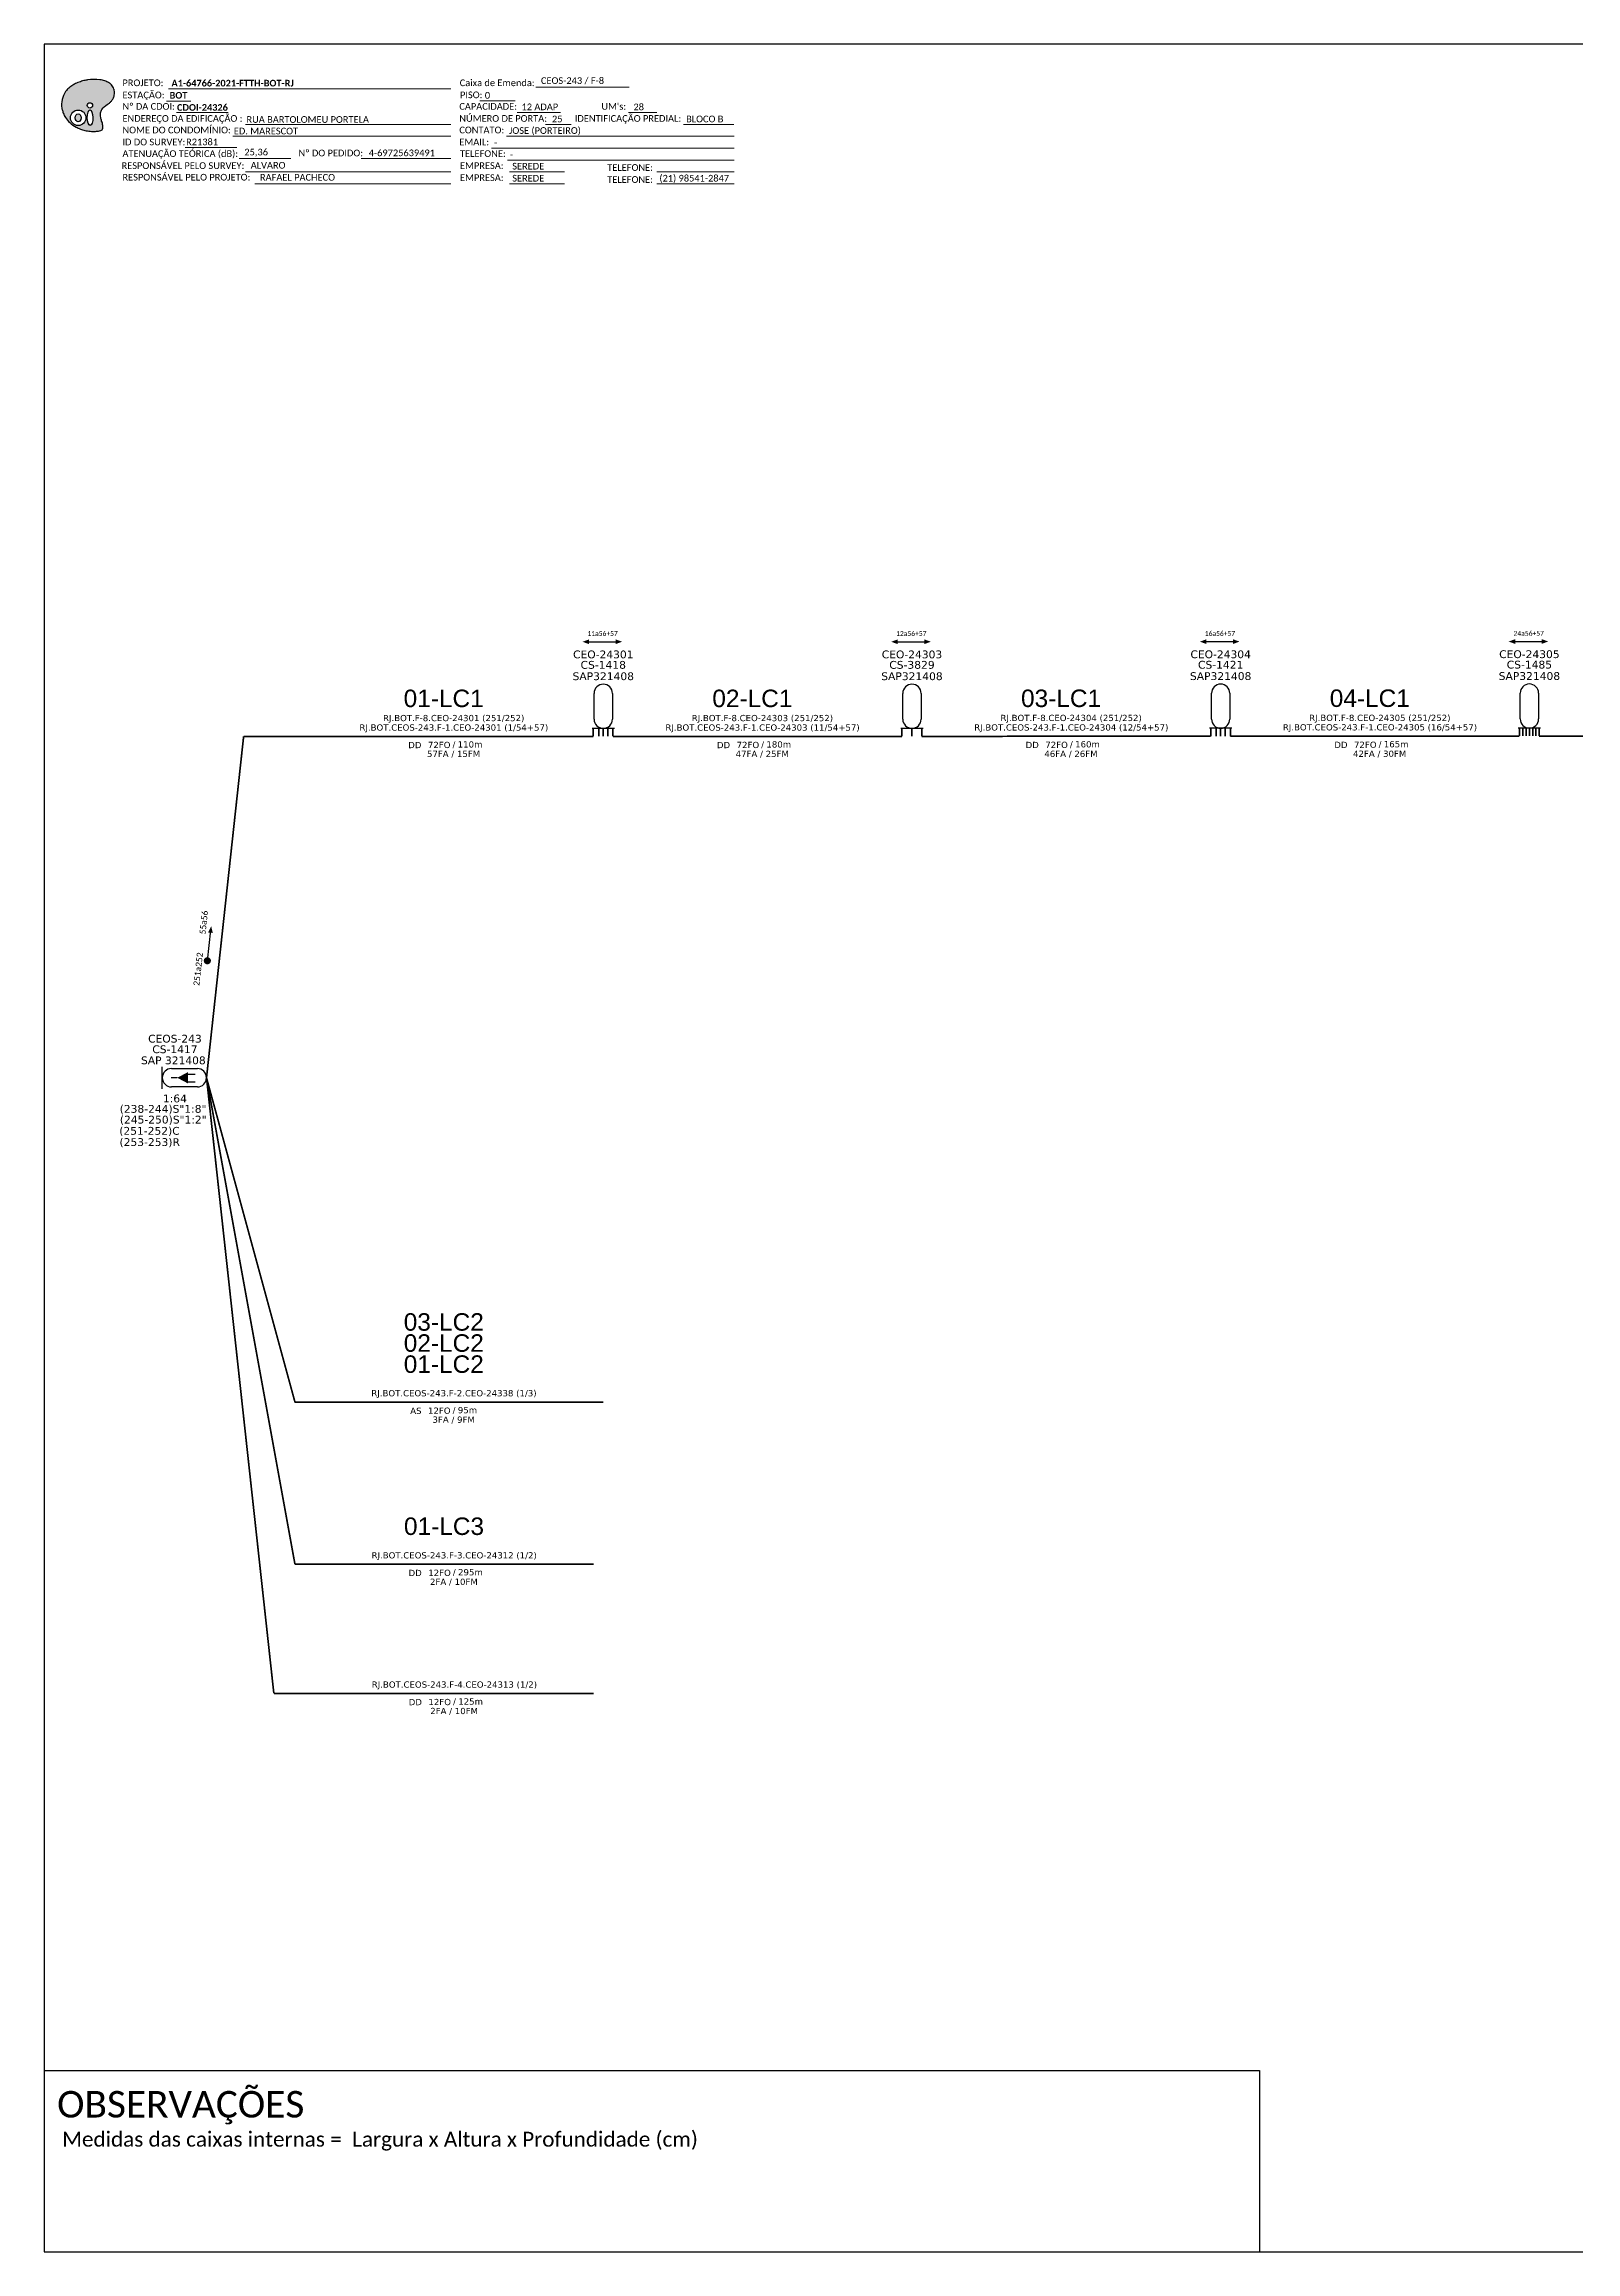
# Model space of a CAD drawing. Header units: millimetres. Extents: x 13779 to 15535, y -3498 to -2904.
# Drawn here: x 14696 to 15108, y -3498 to -2904 of the extents above; entities that cross this region are included whole.
import ezdxf
from ezdxf.enums import TextEntityAlignment as Align

# ---------------------------------------------------------------- set-up
doc = ezdxf.new("R2010")
doc.units = ezdxf.units.MM
doc.header["$MEASUREMENT"] = 0
doc.linetypes.add('ARILSUPP', pattern=[2.98, 1.42, -0.71, 0.14, -0.71])
for name, color, linetype in [('20.4-CEOS', 1, 'Continuous'), ('CAP a instalar', 1, 'Continuous'), ('LC1', 3, 'Continuous'), ('SETA', 7, 'Continuous'), ('UNIFILAR', 7, 'Continuous')]:
    doc.layers.add(name, color=color, linetype=linetype)
doc.layers.add('40.1-ETIQUETAS', color=1, linetype='Continuous', lineweight=20)
doc.styles.add('ARIAL', font='arial.ttf')
doc.styles.add('siredit', font='verdana.ttf')
doc.styles.add('WMF-Calibri0', font='calibri.ttf')
doc.styles.add('WMF-Calibri1', font='calibrib.ttf')
doc.linetypes.add('FENCELINE1', pattern='A,0.25,-0.1,[133,ltypeshp.shx,S=0.1,R=0,X=-0.1,Y=0],-0.1,1', length=1.45)

# ---------------------------------------------------------------- blocks, each defined once
blk = doc.blocks.new('CEOS_RP_CT_DRT')
at = {"layer": '20.4-CEOS', "color": 0}
for p, q in [((-4.54, 1.19), (-1.19, 1.19)), ((-1.19, -1.19), (-4.54, -1.19))]:
    blk.add_line(p, q, dxfattribs=at)
for points in [[(-5.73, -1.43), (-5.73, 1.44)], [(-3.79, 0), (-4.59, 0)], [(-2.47, 0.48), (-1.45, 0.48)], [(-2.47, -0.52), (-1.45, -0.52)]]:
    blk.add_lwpolyline(points, dxfattribs=at)
blk.add_lwpolyline([(-3.79, 0, 0, 1.47, 0), (-2.41, 0, 1.47, 1.47, 0)], format="xyseb", dxfattribs=at)
for centre, start, end in [((-4.54, 0), 90, 270), ((-1.19, 0), 270, 90)]:
    blk.add_arc(centre, 1.19, start, end, dxfattribs=at)
at = {"layer": '20.4-CEOS', "color": 7, "style": 'siredit'}
for tag, p in [('Nº_DA_CEOS', (-2.86, 5.6)), ('LOCAL', (-2.86, 4.24)), ('SAP', (-2.86, 2.78)), ('RACIO_SPLITAGEM', (-2.86, -1.88)), ('FIBRAS_SPLITTER', (-2.86, -3.58)), ('FIBRAS_TOP_C', (-2.86, -5.08)), ('RESERVA_FINAIS', (-2.86, -6.39))]:
    blk.add_attdef(tag, text='', height=1.01, dxfattribs=at).set_placement(p, align=Align.TOP_CENTER)
blk = doc.blocks.new('ETIQUETA_RS5F')
at = {"layer": '40.1-ETIQUETAS', "color": 0, "style": 'siredit'}
blk.add_text('/', height=1.5, dxfattribs=at).set_placement((1.55, -1.95), align=Align.MIDDLE_RIGHT)
for tag, p in [('ETIQUETA_R_SECUNDARIA', (1.18, 2.1)), ('ETIQUETA_R_PRIMARIA', (1.18, 4.1)), ('F_ATIVAS/F_MORTAS', (1.11, -4.24))]:
    blk.add_attdef(tag, text='', height=1.5, dxfattribs=at).set_placement(p, align=Align.MIDDLE_CENTER)
for tag, p in [('TIPO_CABO', (-6.62, -2.12)), ('CAP_CABO', (0.37, -2.09))]:
    blk.add_attdef(tag, text='', height=1.5, dxfattribs=at).set_placement(p, align=Align.MIDDLE_RIGHT)
blk.add_attdef('METROS', text='', height=1.5, dxfattribs=at).set_placement((2.11, -1.95), align=Align.MIDDLE_LEFT)
for tag, p in [('FUSÃO_1', (0.82, -8.39)), ('FUSÃO_2', (0.82, -10.6)), ('FUSÃO_3', (0.82, -12.93)), ('FUSÃO_4', (0.82, -15.14)), ('FUSÃO_5', (0.82, -17.16))]:
    blk.add_attdef(tag, text='', height=1.5, dxfattribs=at).set_placement(p, align=Align.CENTER)
blk = doc.blocks.new('SAN')
at = {"layer": 'SETA'}
blk.add_lwpolyline([(-2.58, 0), (6.02, 0)], dxfattribs=at)
for points in [[(-2.1, -0.66), (-3.93, 0), (-2.1, 0.67)], [(5.33, 0.68), (7.16, 0.01), (5.33, -0.65)]]:
    blk.add_solid(points, dxfattribs=at)
blk = doc.blocks.new('OI')
h = blk.add_hatch(color=40)
edge = h.paths.add_edge_path()
edge.add_spline(control_points=[(4.35, -0.67), (3.92, -0.99), (3.26, -1.5), (2.81, -2.59), (2.9, -3.5), (3.06, -4.27), (3.31, -4.85), (3.37, -5.39), (3.4, -5.88), (3.2, -6.4), (2.54, -6.61), (1.65, -6.63), (0.55, -6.67), (-0.56, -6.42), (-1.61, -6.14), (-2.77, -5.61), (-3.92, -4.77), (-4.89, -3.7), (-5.34, -2.65), (-5.6, -1.94), (-5.85, -0.96), (-5.71, 0.47), (-5.1, 2.02), (-4.14, 3.02), (-3.3, 3.61), (-2.37, 4.16), (-1.36, 4.44), (-0.56, 4.7), (0.79, 4.85), (2.24, 4.97), (3.79, 4.57), (4.67, 4.21), (5.44, 3.65), (5.76, 2.99), (6.03, 2.21), (6.01, 1.46), (5.72, 0.64), (5.31, 0.08), (4.88, -0.38), (4.51, -0.55), (4.35, -0.67)], knot_values=[0, 0, 0, 0, 1.60434, 2.417191, 3.427595, 4.282808, 4.776746, 5.304182, 5.888771, 6.258406, 6.858137, 7.79129, 8.986195, 10.124242, 11.187857, 12.242908, 13.953784, 15.414161, 16.515391, 17.349188, 17.675853, 19.552021, 21.515531, 22.568638, 23.63245, 24.621084, 25.782718, 26.745347, 27.142653, 29.870543, 31.004649, 31.921532, 32.709589, 33.801391, 34.042471, 35.192333, 35.971461, 36.628871, 37.254359, 37.836911, 37.836911, 37.836911, 37.836911], degree=3, periodic=0)
h.paths.add_polyline_path([(1.13, -0.87, -1), (-0.04, -0.87, -1)], flags=16)
edge = h.paths.add_edge_path(flags=16)
edge.add_ellipse((0.56, -3.59), major_axis=(-0.02, 1.71), ratio=0.361305, start_angle=0, end_angle=360)
h.paths.add_polyline_path([(-0.36, -3.62, -1), (-3.8, -3.62, -1)], flags=16)
edge = h.paths.add_edge_path(flags=0)
edge.add_ellipse((-2.08, -3.62), major_axis=(0, 0.885), ratio=0.758294, start_angle=0, end_angle=360)
at = {"color": 40}
for centre, radius in [((-2.08, -3.62), 1.72), ((0.54, -0.87), 0.587)]:
    blk.add_circle(centre, radius, dxfattribs=at)
blk.add_ellipse((-2.08, -3.62), major_axis=(0, 0.885), ratio=0.758294, start_param=-3.14159265358979, end_param=3.14159265358979, dxfattribs=at)
blk.add_ellipse((0.56, -3.59), major_axis=(-0.02, 1.71), ratio=0.361305, dxfattribs=at)
at = {"color": 40, "start_tangent": (-0.800898, -0.598801), "end_tangent": (-0.800898, -0.598801)}
blk.add_spline([(4.35, -0.67), (3.2, -1.78), (2.9, -2.54), (2.92, -3.55), (3.12, -4.38), (3.28, -4.85), (3.37, -5.37), (3.35, -5.95), (3.2, -6.29), (2.66, -6.55), (1.73, -6.63), (0.54, -6.62), (-0.58, -6.41), (-1.6, -6.11), (-2.56, -5.67), (-3.95, -4.67), (-4.89, -3.56), (-5.37, -2.56), (-5.64, -1.78), (-5.72, -1.46), (-5.63, 0.42), (-4.84, 2.22), (-4.13, 2.99), (-3.27, 3.62), (-2.4, 4.09), (-1.3, 4.47), (-0.37, 4.72), (0.02, 4.77), (2.75, 4.8), (3.85, 4.53), (4.69, 4.16), (5.31, 3.68), (5.85, 2.73), (5.93, 2.5), (5.94, 1.35), (5.67, 0.62), (5.29, 0.08), (4.84, -0.36), (4.35, -0.67)], degree=3, dxfattribs=at)
blk = doc.blocks.new('CARIMBO')
at = {"color": 7, "lineweight": 0}
for points in [[(35.66, -16.79), (111.64, -16.79)], [(134.48, -16.3), (159.61, -16.3)], [(35.15, -20.06), (41.7, -20.06)], [(37.81, -23.14), (51.75, -23.14)], [(119.43, -20.02), (128.92, -20.02)], [(129.48, -23.14), (141.1, -23.14)], [(159.42, -23.14), (167.09, -23.14)], [(52.97, -29.48), (111.64, -29.48)], [(56.38, -26.37), (111.64, -26.37)], [(126.6, -29.48), (187.83, -29.48)], [(137.07, -26.37), (144.01, -26.37)], [(174.24, -26.37), (187.8, -26.37)], [(40.13, -32.55), (54.07, -32.55)], [(54.67, -35.52), (68.61, -35.52)], [(122.56, -32.72), (187.83, -32.72)], [(56.38, -39.07), (111.64, -39.07)], [(126.84, -35.96), (187.83, -35.96)], [(127.45, -39.07), (142.25, -39.07)], [(167.06, -39.07), (187.83, -39.07)], [(58.87, -42.31), (111.64, -42.31)], [(127.45, -42.31), (142.25, -42.31)], [(167.06, -42.31), (187.83, -42.31)]]:
    blk.add_lwpolyline(points, dxfattribs=at)
at = {"color": 7, "xscale": 1.213923925163967, "yscale": 1.213923925163967, "zscale": 1.213923925163967, "rotation": 0.1532896023949059}
blk.add_blockref('OI', (13.86, -20.16), dxfattribs=at)
at = {"color": 7, "lineweight": 0, "style": 'WMF-Calibri0'}
for s, height, p in [('PROJETO:', 1.793, (23.26, -16.04)), ('ESTAÇÃO:', 1.793, (23.26, -19.32)), ('Caixa de Emenda:', 1.7927, (114.02, -16.04)), ('PISO:', 1.793, (114.09, -19.28)), ('ENDEREÇO DA EDIFICAÇÃO :', 1.7927, (23.26, -25.63)), ('Nº DA CDOI:', 1.7927, (23.26, -22.39)), ('CAPACIDADE:', 1.7927, (113.91, -22.39)), ('NÚMERO DE PORTA:', 1.7927, (113.91, -25.63)), ('IDENTIFICAÇÃO PREDIAL:', 1.7927, (144.99, -25.63)), ("UM's:", 1.793, (152.15, -22.39)), ('NOME DO CONDOMÍNIO:', 1.7927, (23.26, -28.74)), ('CONTATO:', 1.793, (113.91, -28.74)), ('ATENUAÇÃO TEÓRICA (dB):', 1.7927, (23.26, -35.09)), ('ID DO SURVEY:', 1.7927, (23.26, -31.97)), ('EMAIL:', 1.793, (113.91, -31.97)), ('TELEFONE:', 1.793, (114.09, -35.09)), ('RESPONSÁVEL PELO SURVEY:', 1.7927, (23.02, -38.32)), ('RESPONSÁVEL PELO PROJETO:', 1.7927, (23.26, -41.44)), ('EMPRESA:', 1.793, (114.09, -38.32)), ('EMPRESA:', 1.793, (114.09, -41.56)), ('TELEFONE:', 1.793, (153.7, -38.83)), ('TELEFONE:', 1.793, (153.7, -42.06))]:
    blk.add_text(s, height=height, dxfattribs=at).set_placement(p)
at = {"color": 7, "lineweight": 0, "flags": 8}
for tag, p, style in [('EST', (35.94, -19.41), 'WMF-Calibri1'), ('PROJ', (36.46, -16.13), 'WMF-Calibri1'), ('PISO_PTR', (120.78, -19.42), 'WMF-Calibri0'), ('CEOS-XX', (135.87, -15.46), 'WMF-Calibri0'), ('CAPAC.', (130.66, -22.52), 'WMF-Calibri0'), ("UC'S", (160.78, -22.54), 'WMF-Calibri0'), ('NOME_DO_COND.', (53.23, -29.02), 'WMF-Calibri0'), ('LOGRADOURO', (56.65, -25.91), 'WMF-Calibri0'), ('NOME_DO_CONTATO', (127.3, -28.89), 'WMF-Calibri0'), ('N°', (138.85, -25.77), 'WMF-Calibri0'), ('N°PREDIO', (174.94, -25.77), 'WMF-Calibri0'), ('_ID_', (40.39, -31.94), 'WMF-Calibri0'), ('O_POTEN', (56.06, -34.68), 'WMF-Calibri0'), ('EMAIL', (123.26, -32.12), 'WMF-Calibri0'), ('TELEFONE', (127.55, -35.36), 'WMF-Calibri0'), ('RES_SURVEY', (57.78, -38.23), 'WMF-Calibri0'), ('RES_PROJ', (60.27, -41.47), 'WMF-Calibri0'), ('EMP_RESP_SURVEY', (128.16, -38.47), 'WMF-Calibri0'), ('EMP_RESP_PROJ', (128.16, -41.71), 'WMF-Calibri0'), ('CONT_RESP_SURVEY', (167.76, -38.47), 'WMF-Calibri0'), ('CONT_RESP_PROJ', (167.76, -41.71), 'WMF-Calibri0')]:
    blk.add_attdef(tag, p, '', height=1.79, dxfattribs=dict(at, style=style))
at = {"color": 7, "lineweight": 0, "style": 'WMF-Calibri1', "flags": 8}
blk.add_attdef("N° CDO'S", text='', height=1.79, dxfattribs=at).set_placement((44.78, -22.68), align=Align.CENTER)

msp = doc.modelspace()

# ---------------------------------------------------------------- linework, layer by layer
msp.add_lwpolyline([(14696.01, -3497.96), (15534.57, -3497.96), (15534.57, -2903.96), (14696.01, -2903.96), (14696.01, -3497.96)])
at = {"color": 7, "lineweight": 0}
msp.add_lwpolyline([(14781.31, -2934.72), (14805.46, -2934.72)], dxfattribs=at)
at = {"color": 0, "const_width": 0.96}
msp.add_lwpolyline([(14739.87, -3151.06, 1), (14739.98, -3150.11, 1)], format="xyb", close=True, dxfattribs=at)
at = {"color": 7}
for points in [[(14696.08, -3449.2), (15023.04, -3449.2)], [(15023.04, -3449.2), (15023.04, -3497.96)]]:
    msp.add_lwpolyline(points, dxfattribs=at)
at = {"layer": '20.4-CEOS', "color": 0}
for p, q in [((14843.99, -3085.59, 0.96), (14843.99, -3078.65, 0.96)), ((14848.94, -3078.65, 0.96), (14848.94, -3085.59, 0.96)), ((14927.07, -3085.59, 0.96), (14927.07, -3078.65, 0.96)), ((14932.01, -3078.65, 0.96), (14932.01, -3085.59, 0.96)), ((15010.14, -3085.56, 0.96), (15010.14, -3078.62, 0.96)), ((15015.09, -3078.62, 0.96), (15015.09, -3085.56, 0.96)), ((15093.21, -3085.53, 0.96), (15093.21, -3078.59, 0.96)), ((15098.16, -3078.59, 0.96), (15098.16, -3085.53, 0.96)), ((14849.45, -3088.06, 0.96), (14843.48, -3088.06, 0.96)), ((14932.52, -3088.06, 0.96), (14926.56, -3088.06, 0.96)), ((15015.59, -3088.03, 0.96), (15009.63, -3088.03, 0.96)), ((15098.67, -3088, 0.96), (15092.7, -3088, 0.96))]:
    msp.add_line(p, q, dxfattribs=at)
for centre, start, end in [((14846.47, -3078.65, 0.96), 0, 180), ((14929.54, -3078.65, 0.96), 0, 180), ((15012.61, -3078.62, 0.96), 0, 180), ((15095.69, -3078.59, 0.96), 0, 180), ((14846.47, -3085.59, 0.96), 180, 0), ((14929.54, -3085.59, 0.96), 180, 0), ((15012.61, -3085.56, 0.96), 180, 0), ((15095.69, -3085.53, 0.96), 180, 0)]:
    msp.add_arc(centre, 2.47, start, end, dxfattribs=at)
at = {"layer": 'CAP a instalar', "color": 5, "linetype": 'FENCELINE1', "ltscale": 7, "const_width": 0.448, "elevation": 0.96}
msp.add_lwpolyline([(14843.78, -3090.21), (14843.78, -3088.06)], dxfattribs=at)
at = {"layer": 'CAP a instalar', "color": 0, "ltscale": 7, "const_width": 0.448, "elevation": 0.96}
for points in [[(14845.26, -3090.21), (14845.26, -3088.06)], [(14846.47, -3090.21), (14846.47, -3088.06)], [(14847.7, -3090.21), (14847.7, -3088.06)], [(14929.54, -3090.21), (14929.54, -3088.06)], [(15011.41, -3090.18), (15011.41, -3088.03)], [(15013.85, -3090.18), (15013.85, -3088.03)], [(15093.95, -3090.15), (15093.95, -3088)], [(15094.79, -3090.15), (15094.79, -3088)], [(15095.69, -3090.15), (15095.69, -3088)], [(15096.59, -3090.15), (15096.59, -3088)], [(15097.43, -3090.15), (15097.43, -3088)], [(14757.82, -3347.71), (14739.7, -3182.07)], [(14739.7, -3182.07), (14763.5, -3312.94)], [(14763.5, -3312.94), (14843.87, -3312.94)], [(14757.82, -3347.71), (14843.92, -3347.71)]]:
    msp.add_lwpolyline(points, dxfattribs=at)
at = {"layer": 'CAP a instalar', "color": 5, "ltscale": 7, "const_width": 0.448, "elevation": 0.96}
for points in [[(14849.08, -3090.21), (14849.08, -3088.06)], [(14926.85, -3090.21), (14926.85, -3088.06)], [(14932.16, -3090.21), (14932.16, -3088.06)], [(15009.93, -3090.18), (15009.93, -3088.03)], [(15015.23, -3090.18), (15015.23, -3088.03)], [(15093, -3090.15), (15093, -3088)], [(15098.3, -3090.15), (15098.3, -3088)], [(14739.7, -3182.07), (14749.69, -3090.21)], [(14749.69, -3090.21), (14843.78, -3090.21)], [(14849.08, -3090.21), (14926.85, -3090.21)], [(14932.16, -3090.21), (15009.93, -3090.18)], [(15015.23, -3090.18), (15093, -3090.15)], [(15098.3, -3090.15), (15176.07, -3090.12)]]:
    msp.add_lwpolyline(points, dxfattribs=at)
at = {"layer": 'CAP a instalar', "color": 0, "linetype": 'FENCELINE1', "ltscale": 7, "const_width": 0.448, "elevation": 0.96}
for points in [[(15012.61, -3090.18), (15012.61, -3088.03)], [(14763.5, -3269.32), (14739.7, -3182.07)], [(14763.44, -3269.32), (14846.5, -3269.32)]]:
    msp.add_lwpolyline(points, dxfattribs=at)
at = {"layer": 'SETA', "color": 0}
msp.add_lwpolyline([(14739.93, -3150.59), (14740.85, -3142.39)], dxfattribs=at)
msp.add_lwpolyline([(14739.93, -3150.59), (14740.85, -3142.39)], dxfattribs=at)
msp.add_solid([(14740.12, -3142.97), (14740.96, -3141.29), (14741.4, -3143.11)], dxfattribs=at)
msp.add_solid([(14740.12, -3142.97), (14740.96, -3141.29), (14741.4, -3143.11)], dxfattribs=at)

# ---------------------------------------------------------------- block references
ref = msp.add_blockref('CARIMBO', (14693.82, -2899.22))
ref.add_attrib('PROJ', 'A1-64766-2021-FTTH-BOT-RJ', (14730.27, -2915.35), dxfattribs={"color": 7, "lineweight": 0, "height": 1.7927, "style": 'WMF-Calibri1'})
ref.add_attrib('EST', 'BOT', (14729.76, -2918.63), dxfattribs={"color": 7, "lineweight": 0, "height": 1.793, "style": 'WMF-Calibri1'})
ref.add_attrib("N° CDO'S", 'CDOI-24326', dxfattribs={"color": 7, "lineweight": 0, "height": 1.793, "style": 'WMF-Calibri1'}).set_placement((14738.6, -2921.89), align=Align.CENTER)
ref.add_attrib('LOGRADOURO', 'RUA BARTOLOMEU PORTELA ', (14750.46, -2925.13), dxfattribs={"color": 7, "lineweight": 0, "height": 1.7927, "style": 'WMF-Calibri0'})
ref.add_attrib('NOME_DO_COND.', 'ED. MARESCOT', (14747.05, -2928.24), dxfattribs={"color": 7, "lineweight": 0, "height": 1.7927, "style": 'WMF-Calibri0'})
ref.add_attrib('_ID_', 'R21381', (14734.21, -2931.16), dxfattribs={"color": 7, "lineweight": 0, "height": 1.793, "style": 'WMF-Calibri0'})
ref.add_attrib('O_POTEN', '25,36', (14749.88, -2933.9), dxfattribs={"color": 7, "lineweight": 0, "height": 1.793, "style": 'WMF-Calibri0'})
ref.add_attrib('RES_SURVEY', 'ALVARO', (14751.59, -2937.45), dxfattribs={"color": 7, "lineweight": 0, "height": 1.793, "style": 'WMF-Calibri0'})
ref.add_attrib('RES_PROJ', 'RAFAEL PACHECO', (14754.08, -2940.69), dxfattribs={"color": 7, "lineweight": 0, "height": 1.7927, "style": 'WMF-Calibri0'})
ref.add_attrib('CEOS-XX', 'CEOS-243 / F-8', (14829.69, -2914.67), dxfattribs={"color": 7, "lineweight": 0, "height": 1.7927, "style": 'WMF-Calibri0'})
ref.add_attrib('CAPAC.', '12 ADAP', (14824.47, -2921.73), dxfattribs={"color": 7, "lineweight": 0, "height": 1.793, "style": 'WMF-Calibri0'})
ref.add_attrib("UC'S", '28', (14854.59, -2921.76), dxfattribs={"color": 7, "lineweight": 0, "height": 1.793, "style": 'WMF-Calibri0'})
ref.add_attrib('PISO_PTR', '0', (14814.6, -2918.64), dxfattribs={"color": 7, "lineweight": 0, "height": 1.79, "style": 'WMF-Calibri0'})
ref.add_attrib('N°', '25', (14832.66, -2924.99), dxfattribs={"color": 7, "lineweight": 0, "height": 1.793, "style": 'WMF-Calibri0'})
ref.add_attrib('N°PREDIO', 'BLOCO B', (14868.76, -2924.99), dxfattribs={"color": 7, "lineweight": 0, "height": 1.793, "style": 'WMF-Calibri0'})
ref.add_attrib('NOME_DO_CONTATO', 'JOSE (PORTEIRO)', (14821.12, -2928.1), dxfattribs={"color": 7, "lineweight": 0, "height": 1.7927, "style": 'WMF-Calibri0'})
ref.add_attrib('EMAIL', '-', (14817.08, -2931.34), dxfattribs={"color": 7, "lineweight": 0, "height": 1.79, "style": 'WMF-Calibri0'})
ref.add_attrib('TELEFONE', '-', (14821.36, -2934.58), dxfattribs={"color": 7, "lineweight": 0, "height": 1.79, "style": 'WMF-Calibri0'})
ref.add_attrib('EMP_RESP_SURVEY', 'SEREDE', (14821.97, -2937.69), dxfattribs={"color": 7, "lineweight": 0, "height": 1.793, "style": 'WMF-Calibri0'})
ref.add_attrib('EMP_RESP_PROJ', 'SEREDE', (14821.97, -2940.93), dxfattribs={"color": 7, "lineweight": 0, "height": 1.793, "style": 'WMF-Calibri0'})
ref.add_attrib('CONT_RESP_PROJ', '(21) 98541-2847', (14861.57, -2940.93), dxfattribs={"color": 7, "lineweight": 0, "height": 1.7927, "style": 'WMF-Calibri0'})
at = {"layer": '20.4-CEOS', "color": 5}
ref = msp.add_blockref('CEOS_RP_CT_DRT', (14739.7, -3182.07, 0.96), dxfattribs=dict(at, xscale=2.075199165344201, yscale=2.075199165344315, zscale=2.075199160319999))
ref.add_attrib('Nº_DA_CEOS', 'CEOS-243', dxfattribs={"color": 7, "height": 2.095, "style": 'siredit'}).set_placement((14731.2, -3170.5, 0.96), align=Align.TOP_CENTER)
ref.add_attrib('LOCAL', 'CS-1417', dxfattribs={"color": 7, "height": 2.095, "style": 'siredit'}).set_placement((14731.2, -3173.35, 0.96), align=Align.TOP_CENTER)
ref.add_attrib('SAP', 'SAP 321408', dxfattribs={"color": 7, "height": 2.095, "style": 'siredit'}).set_placement((14730.78, -3176.33, 0.96), align=Align.TOP_CENTER)
ref.add_attrib('RACIO_SPLITAGEM', '1:64', dxfattribs={"color": 7, "height": 2.095, "style": 'siredit'}).set_placement((14731.2, -3186.59, 0.96), align=Align.TOP_CENTER)
ref.add_attrib('FIBRAS_SPLITTER', '(238-244)S"1:8"', dxfattribs={"color": 7, "height": 2.0953, "style": 'siredit'}).set_placement((14728.01, -3189.39, 0.96), align=Align.TOP_CENTER)
ref.add_attrib('FIBRAS_TOP_C', '(251-252)C', dxfattribs={"color": 7, "height": 2.095, "style": 'siredit'}).set_placement((14724.35, -3195.3, 0.96), align=Align.TOP_CENTER)
ref.add_attrib('RESERVA_FINAIS', '(253-253)R', dxfattribs={"color": 7, "height": 2.095, "style": 'siredit'}).set_placement((14724.41, -3198.32, 0.96), align=Align.TOP_CENTER)
at = {"layer": '40.1-ETIQUETAS', "color": 0}
ref = msp.add_blockref('ETIQUETA_RS5F', (14804.94, -3090.18, 0.96), dxfattribs=dict(at, xscale=1.119743985599598, yscale=1.119743985599825, zscale=1.119743985599779))
ref.add_attrib('ETIQUETA_R_PRIMARIA', 'RJ.BOT.F-8.CEO-24301 (251/252)', dxfattribs={"color": 0, "height": 1.6796, "style": 'siredit'}).set_placement((14806.22, -3085.28, 0.96), align=Align.MIDDLE_CENTER)
ref.add_attrib('ETIQUETA_R_SECUNDARIA', 'RJ.BOT.CEOS-243.F-1.CEO-24301 (1/54+57)', dxfattribs={"color": 1, "height": 1.6796, "style": 'siredit'}).set_placement((14806.26, -3087.83, 0.96), align=Align.MIDDLE_CENTER)
ref.add_attrib('TIPO_CABO', 'DD', dxfattribs={"color": 0, "height": 1.68, "style": 'siredit'}).set_placement((14797.53, -3092.55, 0.96), align=Align.MIDDLE_RIGHT)
ref.add_attrib('CAP_CABO', '72FO', dxfattribs={"color": 0, "height": 1.68, "style": 'siredit'}).set_placement((14805.35, -3092.52, 0.96), align=Align.MIDDLE_RIGHT)
ref.add_attrib('METROS', '110m', dxfattribs={"color": 0, "height": 1.68, "style": 'siredit'}).set_placement((14807.3, -3092.37, 0.96), align=Align.MIDDLE_LEFT)
ref.add_attrib('F_ATIVAS/F_MORTAS', '57FA / 15FM', dxfattribs={"height": 1.6796, "style": 'siredit'}).set_placement((14806.18, -3094.93, 0.96), align=Align.MIDDLE_CENTER)
ref = msp.add_blockref('ETIQUETA_RS5F', (14888.01, -3090.18, 0.96), dxfattribs=dict(at, xscale=1.119743985599598, yscale=1.119743985599825, zscale=1.119743985599779))
ref.add_attrib('ETIQUETA_R_PRIMARIA', 'RJ.BOT.F-8.CEO-24303 (251/252)', dxfattribs={"color": 0, "height": 1.6796, "style": 'siredit'}).set_placement((14889.29, -3085.28, 0.96), align=Align.MIDDLE_CENTER)
ref.add_attrib('ETIQUETA_R_SECUNDARIA', 'RJ.BOT.CEOS-243.F-1.CEO-24303 (11/54+57)', dxfattribs={"color": 1, "height": 1.6796, "style": 'siredit'}).set_placement((14889.33, -3087.83, 0.96), align=Align.MIDDLE_CENTER)
ref.add_attrib('TIPO_CABO', 'DD', dxfattribs={"color": 0, "height": 1.68, "style": 'siredit'}).set_placement((14880.6, -3092.55, 0.96), align=Align.MIDDLE_RIGHT)
ref.add_attrib('CAP_CABO', '72FO', dxfattribs={"color": 0, "height": 1.68, "style": 'siredit'}).set_placement((14888.42, -3092.52, 0.96), align=Align.MIDDLE_RIGHT)
ref.add_attrib('METROS', '180m', dxfattribs={"color": 0, "height": 1.68, "style": 'siredit'}).set_placement((14890.37, -3092.37, 0.96), align=Align.MIDDLE_LEFT)
ref.add_attrib('F_ATIVAS/F_MORTAS', '47FA / 25FM', dxfattribs={"height": 1.6796, "style": 'siredit'}).set_placement((14889.25, -3094.93, 0.96), align=Align.MIDDLE_CENTER)
ref = msp.add_blockref('ETIQUETA_RS5F', (14971.08, -3090.15, 0.96), dxfattribs=dict(at, xscale=1.119743985599598, yscale=1.119743985599825, zscale=1.119743985599779))
ref.add_attrib('ETIQUETA_R_PRIMARIA', 'RJ.BOT.F-8.CEO-24304 (251/252)', dxfattribs={"color": 0, "height": 1.6796, "style": 'siredit'}).set_placement((14972.37, -3085.25, 0.96), align=Align.MIDDLE_CENTER)
ref.add_attrib('ETIQUETA_R_SECUNDARIA', 'RJ.BOT.CEOS-243.F-1.CEO-24304 (12/54+57)', dxfattribs={"color": 1, "height": 1.6796, "style": 'siredit'}).set_placement((14972.41, -3087.8, 0.96), align=Align.MIDDLE_CENTER)
ref.add_attrib('TIPO_CABO', 'DD', dxfattribs={"color": 0, "height": 1.68, "style": 'siredit'}).set_placement((14963.68, -3092.52, 0.96), align=Align.MIDDLE_RIGHT)
ref.add_attrib('CAP_CABO', '72FO', dxfattribs={"color": 0, "height": 1.68, "style": 'siredit'}).set_placement((14971.49, -3092.5, 0.96), align=Align.MIDDLE_RIGHT)
ref.add_attrib('METROS', '160m', dxfattribs={"color": 0, "height": 1.68, "style": 'siredit'}).set_placement((14973.45, -3092.34, 0.96), align=Align.MIDDLE_LEFT)
ref.add_attrib('F_ATIVAS/F_MORTAS', '46FA / 26FM', dxfattribs={"height": 1.6796, "style": 'siredit'}).set_placement((14972.33, -3094.91, 0.96), align=Align.MIDDLE_CENTER)
ref = msp.add_blockref('ETIQUETA_RS5F', (15054.16, -3090.12, 0.96), dxfattribs=dict(at, xscale=1.119743985599598, yscale=1.119743985599825, zscale=1.119743985599779))
ref.add_attrib('ETIQUETA_R_PRIMARIA', 'RJ.BOT.F-8.CEO-24305 (251/252)', dxfattribs={"color": 0, "height": 1.6796, "style": 'siredit'}).set_placement((15055.44, -3085.23, 0.96), align=Align.MIDDLE_CENTER)
ref.add_attrib('ETIQUETA_R_SECUNDARIA', 'RJ.BOT.CEOS-243.F-1.CEO-24305 (16/54+57)', dxfattribs={"color": 1, "height": 1.6796, "style": 'siredit'}).set_placement((15055.48, -3087.77, 0.96), align=Align.MIDDLE_CENTER)
ref.add_attrib('TIPO_CABO', 'DD', dxfattribs={"color": 0, "height": 1.68, "style": 'siredit'}).set_placement((15046.75, -3092.49, 0.96), align=Align.MIDDLE_RIGHT)
ref.add_attrib('CAP_CABO', '72FO', dxfattribs={"color": 0, "height": 1.68, "style": 'siredit'}).set_placement((15054.57, -3092.47, 0.96), align=Align.MIDDLE_RIGHT)
ref.add_attrib('METROS', '165m', dxfattribs={"color": 0, "height": 1.68, "style": 'siredit'}).set_placement((15056.52, -3092.31, 0.96), align=Align.MIDDLE_LEFT)
ref.add_attrib('F_ATIVAS/F_MORTAS', '42FA / 30FM', dxfattribs={"height": 1.6796, "style": 'siredit'}).set_placement((15055.4, -3094.88, 0.96), align=Align.MIDDLE_CENTER)
ref = msp.add_blockref('ETIQUETA_RS5F', (14804.97, -3269.3, 0.96), dxfattribs=dict(at, xscale=1.119743985599598, yscale=1.119743985599825, zscale=1.119743985599779))
ref.add_attrib('ETIQUETA_R_SECUNDARIA', 'RJ.BOT.CEOS-243.F-2.CEO-24338 (1/3)', dxfattribs={"color": 0, "height": 1.6796, "style": 'siredit'}).set_placement((14806.29, -3266.94, 0.96), align=Align.MIDDLE_CENTER)
ref.add_attrib('TIPO_CABO', 'AS', dxfattribs={"color": 0, "height": 1.68, "style": 'siredit'}).set_placement((14797.56, -3271.67, 0.96), align=Align.MIDDLE_RIGHT)
ref.add_attrib('CAP_CABO', '12FO', dxfattribs={"color": 0, "height": 1.68, "style": 'siredit'}).set_placement((14805.38, -3271.64, 0.96), align=Align.MIDDLE_RIGHT)
ref.add_attrib('METROS', '95m', dxfattribs={"color": 0, "height": 1.68, "style": 'siredit'}).set_placement((14807.33, -3271.49, 0.96), align=Align.MIDDLE_LEFT)
ref.add_attrib('F_ATIVAS/F_MORTAS', '3FA / 9FM', dxfattribs={"color": 0, "height": 1.68, "style": 'siredit'}).set_placement((14806.21, -3274.05, 0.96), align=Align.MIDDLE_CENTER)
ref = msp.add_blockref('ETIQUETA_RS5F', (14805.02, -3312.92, 0.96), dxfattribs=dict(at, xscale=1.119743985599598, yscale=1.119743985599825, zscale=1.119743985599779))
ref.add_attrib('ETIQUETA_R_SECUNDARIA', 'RJ.BOT.CEOS-243.F-3.CEO-24312 (1/2)', dxfattribs={"color": 0, "height": 1.6796, "style": 'siredit'}).set_placement((14806.35, -3310.56, 0.96), align=Align.MIDDLE_CENTER)
ref.add_attrib('TIPO_CABO', 'DD', dxfattribs={"color": 0, "height": 1.68, "style": 'siredit'}).set_placement((14797.62, -3315.29, 0.96), align=Align.MIDDLE_RIGHT)
ref.add_attrib('CAP_CABO', '12FO', dxfattribs={"color": 0, "height": 1.68, "style": 'siredit'}).set_placement((14805.44, -3315.26, 0.96), align=Align.MIDDLE_RIGHT)
ref.add_attrib('METROS', '295m', dxfattribs={"color": 0, "height": 1.68, "style": 'siredit'}).set_placement((14807.39, -3315.11, 0.96), align=Align.MIDDLE_LEFT)
ref.add_attrib('F_ATIVAS/F_MORTAS', '2FA / 10FM', dxfattribs={"color": 0, "height": 1.68, "style": 'siredit'}).set_placement((14806.27, -3317.67, 0.96), align=Align.MIDDLE_CENTER)
ref = msp.add_blockref('ETIQUETA_RS5F', (14805.08, -3347.69, 0.96), dxfattribs=dict(at, xscale=1.119743985599598, yscale=1.119743985599825, zscale=1.119743985599779))
ref.add_attrib('ETIQUETA_R_SECUNDARIA', 'RJ.BOT.CEOS-243.F-4.CEO-24313 (1/2)', dxfattribs={"color": 0, "height": 1.6796, "style": 'siredit'}).set_placement((14806.41, -3345.33, 0.96), align=Align.MIDDLE_CENTER)
ref.add_attrib('TIPO_CABO', 'DD', dxfattribs={"color": 0, "height": 1.68, "style": 'siredit'}).set_placement((14797.67, -3350.06, 0.96), align=Align.MIDDLE_RIGHT)
ref.add_attrib('CAP_CABO', '12FO', dxfattribs={"color": 0, "height": 1.68, "style": 'siredit'}).set_placement((14805.49, -3350.03, 0.96), align=Align.MIDDLE_RIGHT)
ref.add_attrib('METROS', '125m', dxfattribs={"color": 0, "height": 1.68, "style": 'siredit'}).set_placement((14807.45, -3349.88, 0.96), align=Align.MIDDLE_LEFT)
ref.add_attrib('F_ATIVAS/F_MORTAS', '2FA / 10FM', dxfattribs={"color": 0, "height": 1.68, "style": 'siredit'}).set_placement((14806.33, -3352.44, 0.96), align=Align.MIDDLE_CENTER)
at = {"layer": 'UNIFILAR', "color": 0, "lineweight": -3, "xscale": 0.9600000000000364, "yscale": 0.9599999999999226, "zscale": 0.96}
for p in [(14844.66, -3064.76, 0.96), (14927.73, -3064.76, 0.96), (15010.8, -3064.73, 0.96), (15093.88, -3064.7, 0.96)]:
    msp.add_blockref('SAN', p, dxfattribs=at)

# ---------------------------------------------------------------- texts
at = {"color": 7, "lineweight": 0, "style": 'WMF-Calibri0'}
msp.add_text('Nº DO PEDIDO:', height=1.7927, dxfattribs=at).set_placement((14764.45, -2934.15))
at = {"color": 7, "style": 'WMF-Calibri0'}
msp.add_text('OBSERVAÇÕES', height=7.1308, dxfattribs=at).set_placement((14699.5, -3461.82))
at = {"color": 0, "char_height": 1.3056, "width": 24.3444, "attachment_point": 5}
for s, insert in [('{\\fCalibri|b0|i0|c0|p34;\\C7;11a56\\C1;+57}', (14846.29, -3062.55, 0.96)), ('{\\fCalibri|b0|i0|c0|p34;\\C7;12a56\\C1;+57}', (14929.36, -3062.55, 0.96)), ('{\\fCalibri|b0|i0|c0|p34;\\C7;16a56\\C1;+57}', (15012.43, -3062.53, 0.96)), ('{\\fCalibri|b0|i0|c0|p34;\\C7;24a56\\C1;+57}', (15095.51, -3062.5, 0.96))]:
    msp.add_mtext(s, dxfattribs=dict(at, insert=insert))
at = {"color": 0, "char_height": 1.6423, "width": 24.3444, "attachment_point": 5, "rotation": 83.59728}
for s, insert in [('\\C7;\\fCalibri|b0|i0|c0|p34;55a56', (14738.96, -3140.28)), ('{\\fCalibri|b0|i0|c0|p34;\\C7;251a252}', (14737.46, -3152.83))]:
    msp.add_mtext(s, dxfattribs=dict(at, insert=insert))
at = {"color": 7, "insert": (14700.85, -3465.66), "char_height": 4, "width": 658.8434, "attachment_point": 1, "style": 'WMF-Calibri0'}
msp.add_mtext('Medidas das caixas internas =  Largura x Altura x Profundidade (cm)', dxfattribs=at)
at = {"color": 7, "lineweight": 0, "style": 'WMF-Calibri0', "flags": 8}
msp.add_attdef('4-69725639491', (14783.35, -2934.11), '', height=1.79, dxfattribs=at)
at = {"layer": '20.4-CEOS', "color": 0, "style": 'siredit'}
for tag, text, height, p in [('CEO-24301', 'CEOSXXX', 2.095, (14846.47, -3067.11, 0.96)), ('CS-1418', '', 2.1, (14846.47, -3069.92, 0.96)), ('CEO-24303', 'CEOSXXX', 2.095, (14929.54, -3067.11, 0.96)), ('CS-3829', '', 2.1, (14929.54, -3069.92, 0.96)), ('CEO-24304', 'CEOSXXX', 2.095, (15012.61, -3067.08, 0.96)), ('CS-1421', '', 2.1, (15012.61, -3069.89, 0.96)), ('CEO-24305', 'CEOSXXX', 2.095, (15095.69, -3067.05, 0.96)), ('CS-1485', '', 2.1, (15095.69, -3069.86, 0.96)), ('SAP321408', '', 2.1, (14846.47, -3072.98, 0.96)), ('SAP321408', '', 2.1, (14929.54, -3072.98, 0.96)), ('SAP321408', '', 2.1, (15012.61, -3072.95, 0.96)), ('SAP321408', '', 2.1, (15095.69, -3072.92, 0.96)), ('(245-250)S"1:2"', '(xx-xx)C', 2.095, (14728.05, -3192.28, 0.96))]:
    msp.add_attdef(tag, text=text, height=height, dxfattribs=at).set_placement(p, align=Align.TOP_CENTER)
at = {"layer": 'LC1', "color": 0, "linetype": 'ARILSUPP', "style": 'ARIAL'}
for s, p in [('01-LC1', (14803.52, -3079.99, 0.96)), ('02-LC1', (14886.59, -3079.99, 0.96)), ('03-LC1', (14969.66, -3079.97, 0.96)), ('04-LC1', (15052.74, -3079.94, 0.96)), ('03-LC2', (14803.55, -3247.77, 0.96)), ('02-LC2', (14803.55, -3253.44, 0.96)), ('01-LC2', (14803.55, -3259.11, 0.96)), ('01-LC3', (14803.61, -3302.73, 0.96))]:
    msp.add_text(s, height=4.704, dxfattribs=at).set_placement(p, align=Align.MIDDLE_CENTER)

doc.saveas('drawing.dxf')
